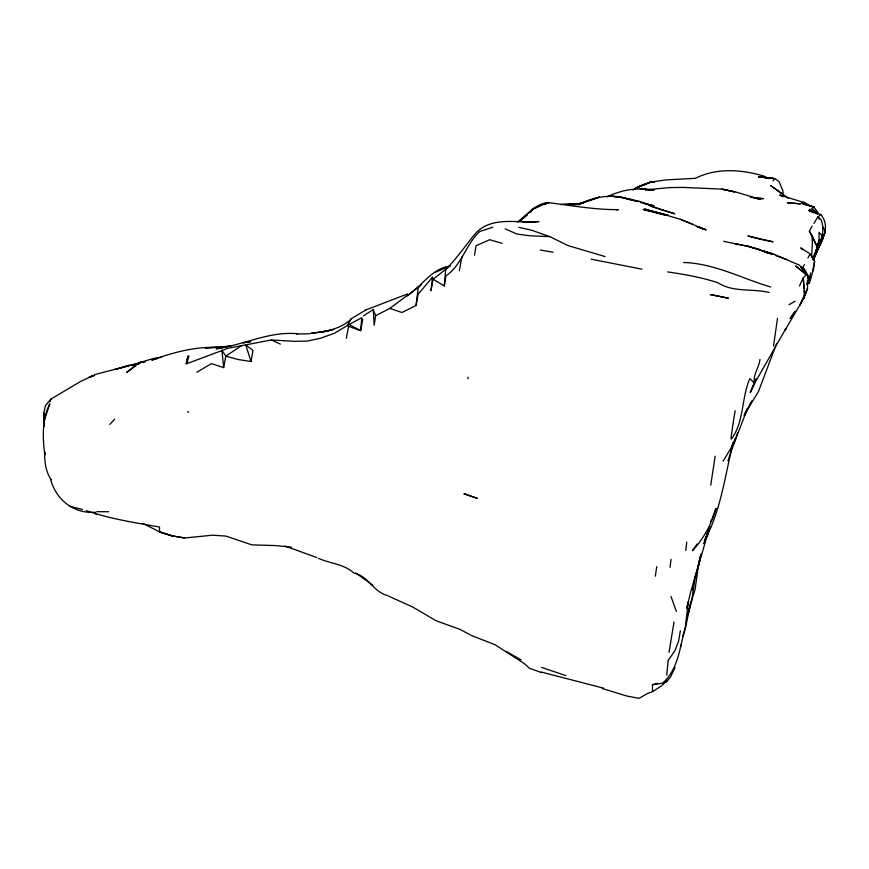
<?xml version="1.0" encoding="UTF-8"?>
<svg xmlns="http://www.w3.org/2000/svg" width="869" height="869" viewBox="0 0 869 869"><rect width="100%" height="100%" fill="white"/><g stroke="black" fill="none" stroke-linecap="round" stroke-linejoin="round"><path stroke-width="1.3" d="M43.917 426.429L43.852 413.112L45.394 405.693L50.869 399.164L80.459 381.513L95.862 374.289L128.851 365.719M43.852 413.112L43.841 423.822M811.537 257.354L812.406 243.309L812.026 235.445L809.365 231.154L812.2 226.092M820.673 214.524L818.131 216.783L821.368 220.161C825.952 233.935 818.696 247.73 813.286 260.124C817.935 245.536 833.013 229.34 820.792 214.534L808.681 210.417L813.384 212.753M657.42 683.306L652.402 684.772L652.565 691.659L647.568 693.473L639.095 698.328L627.103 696.102L602.315 688.53M363.524 315.871L373.236 309.549L374.181 325.267L375.636 315.686L389.833 308.397L401.945 312.503L416.045 305.497L418.054 294.319L432.49 277.211L433.099 279.221L444.298 285.944L445.678 269.488C456.877 258.517 465.502 245.373 475.528 233.403C490.746 216.729 515.35 222.486 535.369 222.106L532.893 222.073M668.196 660.244L666.729 675.159M773.529 345.971L777.494 318.402M432.49 277.211L430.991 290.68L433.099 279.221L449.936 266.044C430.155 269.042 421.747 287.389 405.812 296.492L389.833 308.397M670.075 567.348L671.009 559.278M685.739 550.457L686.749 542.158M416.045 305.497L418.271 287.639L419.857 286.118M669.065 652.271L674.007 621.889M693.886 583.696L694.407 579.797M695.721 573.29L691.594 601.402L687.998 614.242L690.171 605.367L685.239 629.156L682.741 636.358M693.027 590.073L693.375 587.563M811.179 255.443L810.951 254.693L814.611 261.221L813.59 268.76L809.43 283.348M474.561 255.225L475.984 245.742L489.736 239.725L502.021 243.32M655.335 576.169L656.768 566.664M715.176 456.225L710.744 485.141M698.861 562.591L695.081 589.595L690.486 604.096M444.298 285.944L445.906 275.918C461.884 265.121 465.893 244.08 479.873 231.447L492.832 227.243M680.34 630.72L678.624 641.05L674.844 650.903L668.326 660.136M459.353 270.802L461.852 256.931M196.861 372.204L211.525 363.579L223.659 367.62L221.899 350.164L225.766 356.171L238.139 359.516L250.978 361.504L252.977 350.403L245.753 344.874L227.939 348.295L186.922 363.644L186.4 363.34L187.9 356.094L186.281 363.926L186.4 363.34M223.659 367.62L225.766 356.171L241.376 345.753M362.764 319.184L360.646 330.633L348.599 326.364L347.557 325.147L351.272 318.695L366.001 309.875M346.318 338.302L348.599 326.364M812.548 271.465L814.611 261.221M810.668 272.909L809.148 280.339L807.703 277.059M686.955 608.104L690.105 594.092L709.039 529.264M700.099 559.386L695.482 576.82L701.174 554.27M686.977 607.844L688.367 601.467L685.304 627.027L680.47 647.362M686.934 608.05L687.759 604.27M688.661 611.45L690.866 601.391M708.843 529.069L707.181 536.618L709.039 528.993M804.564 294.624L803.738 298.393L784.566 331.013L786.021 328.395C775.582 346.405 765.415 364.6 754.922 382.686M806.769 284.554L807.594 280.785L807.518 288.541L803.738 298.393L806.334 291.213M819.109 240.007L814.231 257.387L819.109 240.007L819.011 232.219L822.193 235.89L816.306 253.031L820.369 243.244L813.286 260.124M698.22 566.729L701.098 554.183M681.133 644.57C678.146 658.474 673.703 673.725 662.471 683.197L652.402 684.772M699.056 561.298L700.316 556.225M186.922 363.644L188.931 355.845M759.94 359.44C759.082 367.837 752.75 374.55 754.52 383.262L749.86 378.58C741.355 398.002 744.342 420.868 731.72 438.769M733.251 442.603C724.833 475.636 721.151 510.44 704.379 540.8L707.442 533.729L703.933 543.646L708.431 530.144M733.219 442.549L731.318 448.589L735.065 438.726M706.812 534.924L710.027 526.462M736.38 436.347L737.727 432.643M812.863 259.31L817.49 247.404L812.026 235.445M712.308 518.217L716.013 508.343C711.57 524.072 703.608 538.682 692.474 550.685L697.101 543.961M735.924 437.541L727.918 460.95M799.48 285.934L803.249 277.917L805.063 275.94M812.863 258.245L817.49 247.404L809.365 231.154M754.64 383.175L750.305 392.353L755.997 379.449M821.683 240.322L825.398 231.795L823.16 227.178M751.642 400.957L744.451 415.784M815.068 212.981L812.135 208.419L812.884 206.746L813.666 206.898L814.112 207.224L801.403 203.248L813.666 206.898L818.055 212.709M750.305 392.353L756.312 378.927M753.456 385.293L756.378 378.797M825.398 231.795L818.402 247.372L821.151 241.549M776.451 343.907L758.528 391.354L744.06 415.252M675.028 667.555L670.401 677.223L666.23 681.991L667.468 680.351L661.472 685.913L652.565 691.659M807.909 258.017L810.125 253.878L800.729 247.861L802.489 249.718M817.87 248.567L822.737 238.953L817.121 249.566M745.015 413.123L747.503 408.321L734.49 442.343L723.095 461.189M710.407 521.661L711.668 519.369M804.401 264.676L802.858 267.141L804.575 270.737M817.599 217.272L813.938 223.409M772.965 180.871L774.67 178.493L758.398 176.907L773.671 178.514L763.21 176.961L765.741 177.884M109.809 424.42L114.621 419.282M517.489 222.051L530.883 211.167M529.971 212.633L531.817 210.743M519.597 221.714C527.57 213.383 535.576 204.226 547.785 202.564C571.215 205.464 594.548 209.842 618.359 209.625L616.306 209.874M526.972 214.719L519.966 221.128L527.146 215.034M521.215 219.455L523.149 217.706L521.128 219.39M529.818 212.264L532.708 209.701M632.99 189.963L640.051 185.901L649.947 182.392L634.957 188.399L650.338 182.11L655.193 181.578L650.338 182.11M407.105 295.818L421.443 284.587M135.879 365.816L126.592 372.432C132.457 368.597 137.335 361.504 145.036 361.602M137.943 364.35L141.039 362.145L130.719 365.61L136.857 364.144M788.998 304.682L795.146 301.185M349.077 324.506L361.819 317.674L360.646 330.633L349.077 324.506L334.608 333.175L320.759 338.193L307.257 341.082L294.2 341.321L271.324 339.964L245.753 344.874L250.978 361.504M607.257 196.839C621.292 189.887 637.368 187.107 652.825 190.289L641.42 189.094M535.206 207.8L533.794 208.419L537.574 206.952M435.554 272.182L449.936 266.044M636.369 187.813L649.947 182.392M365.827 309.951L407.539 293.95M545.145 204.019L548.936 202.542L545.189 203.976M580.785 203.585C594.613 196.709 610.331 194.287 625.419 198.023L612.764 196.351L625.713 198.045L638.02 201.586L626.603 198.784L639.215 201.271L652.043 205.595L640.334 202.444M695.819 178.102C717.305 167.521 742.332 169.509 764.622 176.342L766.512 178.036M579.493 203.791L599.545 197.078L580.546 203.596M90.289 376.864L92.82 376.103L89.072 377.211L94.265 375.593M579.895 203.922L583.49 202.662L580.134 203.726M580.416 203.694L582.925 202.955L573.073 204.747M128.851 365.751L115.088 369.51L128.808 365.295L139.181 363.438M806.084 275.169L807.757 275.527L808.778 277.254L806.313 274.061M156.757 358.919L151.793 360.048C173.116 352.499 195.319 346.362 218.173 347.448L205.312 347.915L226.787 346.459L217.011 347.828L230.958 345.905L227.83 346.318M326.994 331.143L324.495 331.48L330.633 330.209M229.612 346.09L216.131 348.838C243.559 344.982 269.347 331.035 297.513 333.739M324.495 331.48L333.696 329.601M323.268 331.73L319.596 332.458C331.111 330.231 342.614 327.396 351.315 318.901L351.272 318.695M574.246 204.573L576.679 204.15M579.123 203.726L581.557 203.292L567.424 204.53L580.047 204.508L565.817 203.922L560.646 204.563M250.641 341.636L243.179 342.788L250.565 341.647M145.242 361.732L140.039 362.536L153.357 358.484L161.764 357.268M310.787 333.403L325.43 331.339M311.167 333.348L323.159 331.676M651.674 181.947L666.241 179.883L695.265 178.33M669.586 187.595L683.273 187.411L722.052 189.127L734.609 191.908L722.052 189.127M645.395 189.876L670.238 187.53M531.47 222.073L539.008 221.584L522.997 221.975L527.939 222.029M650.436 189.887L654.227 189.735L640.149 188.964M296.72 334L309.777 333.783M142.842 523.334L159.646 531.947L171.823 535.825L184.673 537.998L212.492 535.195L225.886 536.075L251.782 544.863L275.201 545.558L291.571 547.231M626.81 199.403L631.741 199.392M96.796 511.689L108.755 511.732M605.128 256.583L567.902 245.547L549.86 236.64L529.851 235.781L516.914 234.043L505.182 228.862M754.433 198.078L763.46 198.653L750.371 197.317M769.217 292.484C752.261 288.389 733.164 292.603 717.957 282.773C701.62 277.363 684.663 274.408 667.685 271.899M683.577 262.481C714.405 263.437 741.691 278.373 770.64 286.998M86.357 510.668C109.885 518.836 134.934 522.682 159.462 527.016L159.614 531.991L172.008 535.847L184.673 537.998M540.301 250.055L553.075 252.227M159.353 531.806L172.008 535.847M641.941 269.184L591.268 259.212M760.288 239.268L773.073 241.821L747.894 235.977L760.462 239.323M723.616 241.332L748.405 246.416L772.834 254.02L762.439 250.913M754.249 198.121L760.701 199.446L735.739 191.995L723.117 189.366M646.547 204.269L654.096 205.823L644.005 203.389M735.771 243.82L748.405 246.416M518.847 227.363L531.404 230.155L549.86 236.64M541.268 672.03L603.683 688.205M655.813 212.058L643.158 209.516L664.742 215.154M70.031 506.301L82.436 509.549M668.174 215.436L655.606 212.003L680.373 219.303L705.671 229.796L697.329 226.7M761.146 250.533L773.573 254.063L799.1 265.012L805.357 270.628L808.778 277.254M802.315 201.966L779.699 195.036L783.143 196.709M664.948 210.917L674.876 213.807L650.153 205.899L663.71 210.559L662.471 210.157M699.86 227.819L706.052 229.709L697.449 226.679M565.795 675.561L541.55 667.414M764.839 251.891L770.999 253.998M541.626 672.606L529.569 668.359L524.289 663.568L495.254 644.841L471.443 635.489L460.027 629.384L435.966 620.705L412.786 607.051L388.573 596.112M775.854 255.671L786.988 259.603M814.112 207.224L801.815 202.857L805.281 204.78M284.934 545.993L316.859 557.54M318.608 558.376C330.437 563.709 343.994 564.003 354.009 573.127C368.532 575.984 373.388 592.224 387.628 595.515M680.373 219.303L692.256 224.039M735.511 244.037L737.325 244.754M764.014 176.657L768.75 178.612M768.533 253.183L764.003 251.282L768.728 253.4M521.15 659.897L506.464 651.544M271.324 339.964L280.361 344.113M803.304 201.782L810.907 206.268M817.327 214.078L809.843 209.266L814.134 212.232M372.877 585.271L355.845 573.029M774.974 178.688L779.037 181.599L782.719 190.213L783.23 193.841M782.48 194.059L770.673 185.618L788.465 198.306M187.726 411.526L188.627 412.341M812.135 208.419L817.848 213.817M44.069 426.288L44.058 420.922L49.805 403.748C41.897 419.531 42.516 437.922 44.862 454.998L44.623 451.847C44.493 461.515 45.644 471.552 51.141 479.753M807.833 275.549L800.566 266.598L804.672 271.921M818.131 216.783L819.25 219.097M803.695 268.38L805.693 272.725M676.321 611.396L671.02 596.449M96.133 514.491L95.21 512.178C73.789 514.144 55.735 499.436 50.565 479.058M373.236 309.549L375.636 315.686M467.88 377.233L468.076 378.808M804.021 288.052L803.249 277.917L804.607 295.645L799.784 305.269L807.518 288.541L804.607 295.645L804.216 290.583M807.953 276.049L808.083 283.837M730.981 438.943A114.567 9.298 -77.2 0 1 735.174 410.711M50.869 399.164L49.87 401.576L50.869 399.164M794.787 311.895L790.117 318.608L795.265 311.243L794.787 311.895M541.202 204.671L532.317 209.386L547.785 202.564L541.202 204.671M800.349 203.824L787.499 202.781L800.349 203.824M465.393 494.081L463.872 493.874L477.45 498.426L465.393 494.081M715.86 295.601L710.245 294.548L728.483 298.23L715.86 295.601M668.076 215.349L654.303 212.025L668.076 215.349M759.973 249.675L747.525 246.231L760.733 249.903L759.973 249.675M656.834 212.525L644.407 208.951L657.453 212.742L656.834 212.525M803.695 272.127L795.732 266.023L806.53 275.049L803.695 272.127"/></g></svg>
